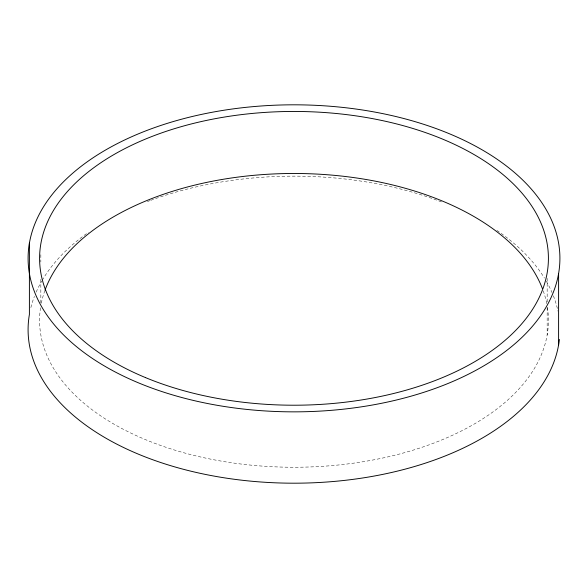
<?xml version="1.0" encoding="UTF-8"?>
<svg xmlns="http://www.w3.org/2000/svg" width="588" height="588" viewBox="0 0 588 588"><rect width="100%" height="100%" fill="white"/><g stroke="black" fill="none" stroke-linecap="round" stroke-linejoin="round"><path stroke-width="0.44" stroke-dasharray="2.94 2.21" d="M547.163 278.359L547.163 302.989M547.163 307.546L547.163 334.917M40.837 254.729L40.837 262.027M40.837 279.359L40.837 303.077M547.428 307.45A254.413 146.882 0 0 1 294.147 467.247A254.413 146.882 0 0 1 40.543 307.62M41.322 303.232A254.413 146.882 0 0 1 44.666 291.148M543.231 290.876A254.413 146.882 0 0 1 546.789 303.805M30.863 307.568A265.908 153.519 0 0 1 34.427 296.367M36.184 292.089A265.908 153.519 0 0 1 41.711 281.167M42.196 280.336A265.908 153.519 0 0 1 88.398 232.311M147.412 201.581A265.908 153.519 0 0 1 149.962 200.626M150.815 200.31A265.908 153.519 0 0 1 442.632 202.368M496.926 230.459A265.908 153.519 0 0 1 544.437 278.065M546.333 281.248A265.908 153.519 0 0 1 552.022 292.559M553.367 295.823A265.908 153.519 0 0 1 557.961 311.111"/><path stroke-width="0.88" d="M558.6 273.538A265.908 153.519 0 0 1 138.886 383.023A265.908 153.519 0 0 1 184.514 118.431A265.908 153.519 0 0 1 558.6 273.538L558.6 344.877M29.4 243.123L29.4 314.462A265.908 153.519 0 0 0 272.354 482.682A265.908 153.519 0 0 0 559.364 339.452M44.975 290.288A254.413 146.882 0 0 1 292.346 173.482A254.413 146.882 0 0 1 542.327 288.421M145.596 377.636A254.413 146.882 0 0 0 547.163 272.883A254.413 146.882 0 0 0 189.248 124.48A254.413 146.882 0 0 0 145.596 377.636"/></g></svg>
